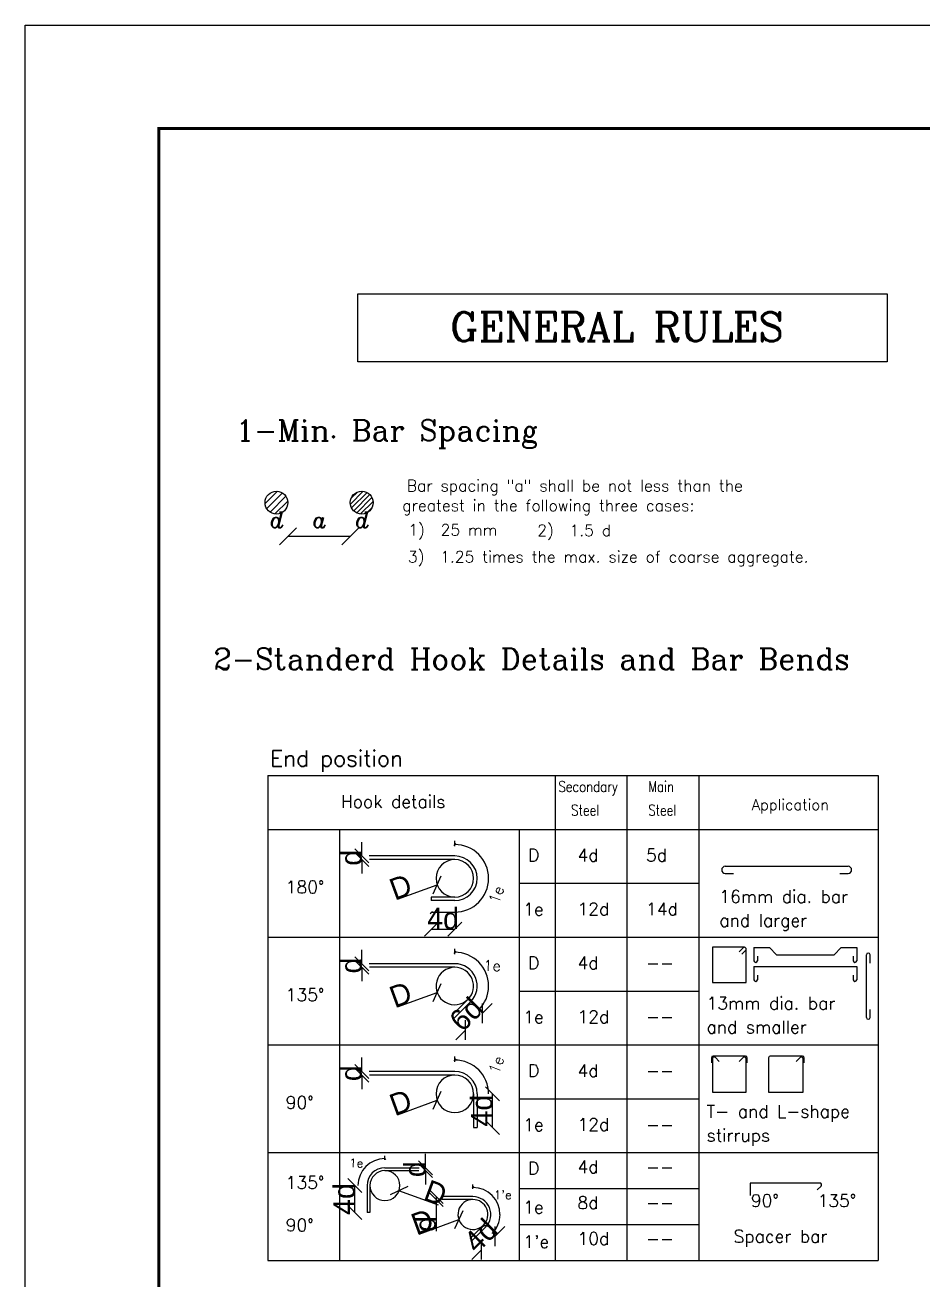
# Model space of a CAD drawing. Extents: x 166525 to 167198, y 178739 to 179747.
# Drawn here: x 167044.24 to 167054.76, y 179510.1 to 179524.79 of the extents above; entities that cross this region are included whole.
import ezdxf
from ezdxf.enums import TextEntityAlignment as Align

# ---------------------------------------------------------------- set-up
doc = ezdxf.new("R2010")
doc.units = 0
doc.header["$MEASUREMENT"] = 0
doc.linetypes.add('AUSGEZOGEN', pattern=[0])
doc.layers.get('0').update_dxf_attribs({"linetype": 'CONTINUOUS'})
doc.layers.get('DEFPOINTS').update_dxf_attribs({"linetype": 'CONTINUOUS'})
for name, color, linetype in [('1', 7, 'CONTINUOUS'), ('CL', 7, 'AUSGEZOGEN'), ('COVER', 7, 'CONTINUOUS'), ('DIMCEN', 4, 'CONTINUOUS'), ('HATCH', 40, 'CONTINUOUS'), ('MHATCH', 8, 'CONTINUOUS'), ('Steel', 2, 'CONTINUOUS'), ('TEXT', 7, 'CONTINUOUS')]:
    doc.layers.add(name, color=color, linetype=linetype)
doc.styles.add('ITALICC', font='italicc')
doc.styles.add('ROMANC', font='romanc', dxfattribs={"height": 30})
doc.styles.add('ROMANS', font='romans.shx')
doc.dimstyles.new('1', dxfattribs={"dimtxt": 0.18, "dimasz": 0, "dimexe": 0, "dimexo": 0, "dimgap": 0.1, "dimtad": 1, "dimlfac": 0.5, "dimzin": 0, "dimdsep": 46, "dimtxsty": 'ITALICC', "dimtsz": 0.1, "dimcen": 0, "dimse1": 1, "dimse2": 1, "dimclrd": 256, "dimclre": 256, "dimclrt": 6, "dimadec": 0, "dimazin": 0, "dimtfac": 5, "dimtix": 1, "dimtofl": 0, "dimtmove": 2, "dimatfit": 3, "dimfxl": 1, "dimtolj": 1, "dimtzin": 0, "dimarcsym": 0})
doc.dimstyles.new('mais 1-100 plan', dxfattribs={"dimtxt": 0.25, "dimasz": 0.1635, "dimexe": 0.18, "dimexo": 0.0625, "dimgap": 0, "dimtad": 1, "dimzin": 0, "dimdsep": 46, "dimtxsty": 'Standard', "dimblk": 'OBLIQUE', "dimcen": 0, "dimse1": 1, "dimse2": 1, "dimclrd": 8, "dimclrt": 4, "dimadec": 0, "dimazin": 0, "dimtfac": 1, "dimtix": 1, "dimtofl": 0, "dimtmove": 0, "dimatfit": 3, "dimldrblk": 'OBLIQUE', "dimfxl": 0.18, "dimtolj": 1, "dimtzin": 0, "dimarcsym": 0})

# ---------------------------------------------------------------- blocks, each defined once
blk = doc.blocks.new('*D1462')
at = {"layer": 'DEFPOINTS', "color": 0, "transparency": 16777216}
for p in [(167047.321, 179519.093), (167048.052, 179519.093), (167048.052, 179518.809)]:
    blk.add_point(p, dxfattribs=at)
at = {"layer": 'TEXT', "lineweight": -2, "transparency": 16777216}
for p, q in [((167047.221, 179518.709), (167047.421, 179518.909)), ((167047.321, 179518.809), (167048.052, 179518.809)), ((167047.952, 179518.709), (167048.152, 179518.909))]:
    blk.add_line(p, q, dxfattribs=at)
at = {"layer": 'TEXT', "color": 6, "transparency": 16777216, "insert": (167047.686, 179518.999), "char_height": 0.18, "attachment_point": 5, "style": 'ITALICC'}
blk.add_mtext('\\A1;{a}', dxfattribs=at)
blk = doc.blocks.new('*D1463')
at = {"layer": 'DEFPOINTS', "color": 0, "transparency": 16777216}
for p in [(167047.053, 179519.093), (167047.321, 179519.093), (167047.321, 179518.809)]:
    blk.add_point(p, dxfattribs=at)
at = {"layer": 'TEXT', "color": 6, "transparency": 16777216, "insert": (167047.187, 179518.999), "char_height": 0.18, "attachment_point": 5, "style": 'ITALICC'}
blk.add_mtext('\\A1;{d}', dxfattribs=at)
blk = doc.blocks.new('*D1464')
at = {"layer": 'DEFPOINTS', "color": 0, "transparency": 16777216}
for p in [(167048.052, 179519.093), (167048.319, 179519.093), (167048.319, 179518.809)]:
    blk.add_point(p, dxfattribs=at)
at = {"layer": 'TEXT', "color": 6, "transparency": 16777216, "insert": (167048.186, 179518.999), "char_height": 0.18, "attachment_point": 5, "style": 'ITALICC'}
blk.add_mtext('\\A1;{d}', dxfattribs=at)
blk = doc.blocks.new('_OBLIQUE')
at = {"color": 0, "linetype": 'ByBlock'}
blk.add_line((-0.5, -0.5), (0.5, 0.5), dxfattribs=at)
blk = doc.blocks.new('*D1465')
at = {"color": 8, "linetype": 'Continuous', "lineweight": -2, "transparency": 16777216}
blk.add_line((167048.105, 179510.89), (167048.105, 179511.205), dxfattribs=at)
at = {"layer": 'DEFPOINTS', "color": 0, "linetype": 'Continuous', "transparency": 16777216}
for p in [(167048.105, 179511.205), (167048.195, 179511.205), (167048.195, 179510.89)]:
    blk.add_point(p, dxfattribs=at)
at = {"color": 8, "linetype": 'Continuous', "lineweight": -2, "transparency": 16777216, "xscale": 0.1635000000000001, "yscale": 0.1635000000000001, "zscale": 0.1635000000000001}
for p, rotation in [((167048.105, 179511.205), 90), ((167048.105, 179510.89), 270)]:
    blk.add_blockref('_OBLIQUE', p, dxfattribs=dict(at, rotation=rotation))
at = {"color": 4, "linetype": 'Continuous', "transparency": 16777216, "insert": (167047.98, 179511.048), "char_height": 0.25, "attachment_point": 5, "rotation": 90}
blk.add_mtext('\\A1;{4d}', dxfattribs=at)
blk = doc.blocks.new('*D1466')
at = {"color": 8, "linetype": 'Continuous', "lineweight": -2, "transparency": 16777216}
blk.add_line((167049.086, 179510.975), (167048.622, 179511.145), dxfattribs=at)
at = {"layer": 'DEFPOINTS', "color": 0, "linetype": 'Continuous', "transparency": 16777216}
for p in [(167048.293, 179511.265), (167048.622, 179511.145)]:
    blk.add_point(p, dxfattribs=at)
at = {"color": 8, "linetype": 'Continuous', "lineweight": -2, "transparency": 16777216, "xscale": 0.1635000000000001, "yscale": 0.1635000000000001, "zscale": 0.1635000000000001, "rotation": 159.8860967614583}
blk.add_blockref('_OBLIQUE', (167048.622, 179511.145), dxfattribs=at)
at = {"color": 4, "linetype": 'Continuous', "transparency": 16777216, "insert": (167049.051, 179511.121), "char_height": 0.25, "attachment_point": 5, "rotation": 339.8861}
blk.add_mtext('\\A1;{D}', dxfattribs=at)
blk = doc.blocks.new('*D1467')
at = {"color": 8, "linetype": 'Continuous', "lineweight": -2, "transparency": 16777216}
for p, q in [((167048.187, 179513.803), (167048.187, 179513.967)), ((167048.187, 179513.761), (167048.187, 179513.598))]:
    blk.add_line(p, q, dxfattribs=at)
at = {"layer": 'DEFPOINTS', "color": 0, "linetype": 'Continuous', "transparency": 16777216}
for p in [(167048.187, 179513.761), (167048.272, 179513.803), (167048.278, 179513.761)]:
    blk.add_point(p, dxfattribs=at)
at = {"color": 8, "linetype": 'Continuous', "lineweight": -2, "transparency": 16777216, "xscale": 0.1635000000000001, "yscale": 0.1635000000000001, "zscale": 0.1635000000000001}
for p, rotation in [((167048.187, 179513.803), 270), ((167048.187, 179513.761), 90)]:
    blk.add_blockref('_OBLIQUE', p, dxfattribs=dict(at, rotation=rotation))
at = {"color": 4, "linetype": 'Continuous', "transparency": 16777216, "insert": (167048.062, 179513.782), "char_height": 0.25, "attachment_point": 5, "rotation": 90}
blk.add_mtext('\\A1;{d}', dxfattribs=at)
blk = doc.blocks.new('*D1468')
at = {"color": 8, "linetype": 'Continuous', "lineweight": -2, "transparency": 16777216}
for p, q in [((167048.187, 179512.542), (167048.187, 179512.705)), ((167048.187, 179512.499), (167048.187, 179512.336))]:
    blk.add_line(p, q, dxfattribs=at)
at = {"layer": 'DEFPOINTS', "color": 0, "linetype": 'Continuous', "transparency": 16777216}
for p in [(167048.187, 179512.499), (167048.272, 179512.542), (167048.278, 179512.499)]:
    blk.add_point(p, dxfattribs=at)
at = {"color": 8, "linetype": 'Continuous', "lineweight": -2, "transparency": 16777216, "xscale": 0.1635000000000001, "yscale": 0.1635000000000001, "zscale": 0.1635000000000001}
for p, rotation in [((167048.187, 179512.542), 270), ((167048.187, 179512.499), 90)]:
    blk.add_blockref('_OBLIQUE', p, dxfattribs=dict(at, rotation=rotation))
at = {"color": 4, "linetype": 'Continuous', "transparency": 16777216, "insert": (167048.062, 179512.521), "char_height": 0.25, "attachment_point": 5, "rotation": 90}
blk.add_mtext('\\A1;{d}', dxfattribs=at)
blk = doc.blocks.new('*D1469')
at = {"color": 8, "linetype": 'Continuous', "lineweight": -2, "transparency": 16777216}
for p, q in [((167048.187, 179515.065), (167048.187, 179515.228)), ((167048.187, 179515.023), (167048.187, 179514.859))]:
    blk.add_line(p, q, dxfattribs=at)
at = {"layer": 'DEFPOINTS', "color": 0, "linetype": 'Continuous', "transparency": 16777216}
for p in [(167048.187, 179515.023), (167048.272, 179515.065), (167048.278, 179515.023)]:
    blk.add_point(p, dxfattribs=at)
at = {"color": 8, "linetype": 'Continuous', "lineweight": -2, "transparency": 16777216, "xscale": 0.1635000000000001, "yscale": 0.1635000000000001, "zscale": 0.1635000000000001}
for p, rotation in [((167048.187, 179515.065), 270), ((167048.187, 179515.023), 90)]:
    blk.add_blockref('_OBLIQUE', p, dxfattribs=dict(at, rotation=rotation))
at = {"color": 4, "linetype": 'Continuous', "transparency": 16777216, "insert": (167048.062, 179515.044), "char_height": 0.25, "attachment_point": 5, "rotation": 90}
blk.add_mtext('\\A1;{d}', dxfattribs=at)
blk = doc.blocks.new('*D1472')
at = {"color": 8, "linetype": 'Continuous', "lineweight": -2, "transparency": 16777216}
blk.add_line((167049.716, 179511.887), (167049.716, 179512.28), dxfattribs=at)
at = {"layer": 'DEFPOINTS', "color": 0, "linetype": 'Continuous', "transparency": 16777216}
for p in [(167049.604, 179512.28), (167049.716, 179512.28), (167049.604, 179511.887)]:
    blk.add_point(p, dxfattribs=at)
at = {"color": 8, "linetype": 'Continuous', "lineweight": -2, "transparency": 16777216, "xscale": 0.1635000000000001, "yscale": 0.1635000000000001, "zscale": 0.1635000000000001}
for p, rotation in [((167049.716, 179512.28), 90), ((167049.716, 179511.887), 270)]:
    blk.add_blockref('_OBLIQUE', p, dxfattribs=dict(at, rotation=rotation))
at = {"color": 4, "linetype": 'Continuous', "transparency": 16777216, "insert": (167049.591, 179512.083), "char_height": 0.25, "attachment_point": 5, "rotation": 90}
blk.add_mtext('\\A1;{4d}', dxfattribs=at)
blk = doc.blocks.new('*D1473')
at = {"color": 8, "linetype": 'Continuous', "lineweight": -2, "transparency": 16777216}
for p, q in [((167049.744, 179510.61), (167049.86, 179510.726)), ((167049.589, 179510.455), (167049.473, 179510.339))]:
    blk.add_line(p, q, dxfattribs=at)
at = {"layer": 'DEFPOINTS', "color": 0, "linetype": 'Continuous', "transparency": 16777216}
for p in [(167049.667, 179510.688), (167049.512, 179510.532), (167049.589, 179510.455)]:
    blk.add_point(p, dxfattribs=at)
at = {"color": 8, "linetype": 'Continuous', "lineweight": -2, "transparency": 16777216, "xscale": 0.1635000000000001, "yscale": 0.1635000000000001, "zscale": 0.1635000000000001}
for p, rotation in [((167049.744, 179510.61), 225), ((167049.589, 179510.455), 45)]:
    blk.add_blockref('_OBLIQUE', p, dxfattribs=dict(at, rotation=rotation))
at = {"color": 4, "linetype": 'Continuous', "transparency": 16777216, "insert": (167049.578, 179510.621), "char_height": 0.25, "attachment_point": 5, "rotation": 45}
blk.add_mtext('\\A1;{4d}', dxfattribs=at)
blk = doc.blocks.new('*D1474')
at = {"color": 8, "linetype": 'Continuous', "lineweight": -2, "transparency": 16777216}
for p, q in [((167048.934, 179511.414), (167048.934, 179511.578)), ((167048.934, 179511.381), (167048.934, 179511.217))]:
    blk.add_line(p, q, dxfattribs=at)
at = {"layer": 'DEFPOINTS', "color": 0, "linetype": 'Continuous', "transparency": 16777216}
for p in [(167048.934, 179511.381), (167049.002, 179511.381), (167049.006, 179511.414)]:
    blk.add_point(p, dxfattribs=at)
at = {"color": 8, "linetype": 'Continuous', "lineweight": -2, "transparency": 16777216, "xscale": 0.1635000000000001, "yscale": 0.1635000000000001, "zscale": 0.1635000000000001}
for p, rotation in [((167048.934, 179511.414), 270), ((167048.934, 179511.381), 90)]:
    blk.add_blockref('_OBLIQUE', p, dxfattribs=dict(at, rotation=rotation))
at = {"color": 4, "linetype": 'Continuous', "transparency": 16777216, "insert": (167048.809, 179511.397), "char_height": 0.25, "attachment_point": 5, "rotation": 90}
blk.add_mtext('\\A1;{d}', dxfattribs=at)
blk = doc.blocks.new('*D1475')
at = {"color": 8, "linetype": 'Continuous', "lineweight": -2, "transparency": 16777216}
for p, q in [((167049.057, 179511.076), (167049.057, 179511.042)), ((167049.057, 179511.042), (167049.057, 179510.671))]:
    blk.add_line(p, q, dxfattribs=at)
at = {"layer": 'DEFPOINTS', "color": 0, "linetype": 'Continuous', "transparency": 16777216}
for p in [(167049.057, 179511.042), (167049.125, 179511.076), (167049.129, 179511.042)]:
    blk.add_point(p, dxfattribs=at)
at = {"color": 8, "linetype": 'Continuous', "lineweight": -2, "transparency": 16777216, "xscale": 0.1635000000000001, "yscale": 0.1635000000000001, "zscale": 0.1635000000000001}
for p, rotation in [((167049.057, 179511.076), 90), ((167049.057, 179511.042), 270)]:
    blk.add_blockref('_OBLIQUE', p, dxfattribs=dict(at, rotation=rotation))
at = {"color": 4, "linetype": 'Continuous', "transparency": 16777216, "insert": (167048.932, 179510.754), "char_height": 0.25, "attachment_point": 5, "rotation": 90}
blk.add_mtext('\\A1;{d}', dxfattribs=at)
blk = doc.blocks.new('*D1476')
at = {"color": 8, "linetype": 'Continuous', "lineweight": -2, "transparency": 16777216}
blk.add_line((167049.001, 179514.207), (167049.275, 179514.207), dxfattribs=at)
at = {"layer": 'DEFPOINTS', "color": 0, "linetype": 'Continuous', "transparency": 16777216}
for p in [(167049.001, 179514.319), (167049.275, 179514.319), (167049.275, 179514.207)]:
    blk.add_point(p, dxfattribs=at)
at = {"color": 8, "linetype": 'Continuous', "lineweight": -2, "transparency": 16777216, "xscale": 0.1635000000000001, "yscale": 0.1635000000000001, "zscale": 0.1635000000000001, "rotation": 180}
blk.add_blockref('_OBLIQUE', (167049.001, 179514.207), dxfattribs=at)
at = {"color": 8, "linetype": 'Continuous', "lineweight": -2, "transparency": 16777216, "xscale": 0.1635000000000001, "yscale": 0.1635000000000001, "zscale": 0.1635000000000001}
blk.add_blockref('_OBLIQUE', (167049.275, 179514.207), dxfattribs=at)
at = {"color": 4, "linetype": 'Continuous', "transparency": 16777216, "insert": (167049.138, 179514.332), "char_height": 0.25, "attachment_point": 5}
blk.add_mtext('\\A1;{4d}', dxfattribs=at)
blk = doc.blocks.new('*D1477')
at = {"color": 8, "linetype": 'Continuous', "lineweight": -2, "transparency": 16777216}
blk.add_line((167048.606, 179512.035), (167049.069, 179512.205), dxfattribs=at)
at = {"layer": 'DEFPOINTS', "color": 0, "linetype": 'Continuous', "transparency": 16777216}
for p in [(167049.481, 179512.356), (167049.069, 179512.205)]:
    blk.add_point(p, dxfattribs=at)
at = {"color": 8, "linetype": 'Continuous', "lineweight": -2, "transparency": 16777216, "xscale": 0.1635000000000001, "yscale": 0.1635000000000001, "zscale": 0.1635000000000001, "rotation": 20.11390323901913}
blk.add_blockref('_OBLIQUE', (167049.069, 179512.205), dxfattribs=at)
at = {"color": 4, "linetype": 'Continuous', "transparency": 16777216, "insert": (167048.641, 179512.181), "char_height": 0.25, "attachment_point": 5, "rotation": 20.1139}
blk.add_mtext('\\A1;{D}', dxfattribs=at)
blk = doc.blocks.new('*D1478')
at = {"color": 8, "linetype": 'Continuous', "lineweight": -2, "transparency": 16777216}
blk.add_line((167048.859, 179510.637), (167049.323, 179510.807), dxfattribs=at)
at = {"layer": 'DEFPOINTS', "color": 0, "linetype": 'Continuous', "transparency": 16777216}
for p in [(167049.653, 179510.927), (167049.323, 179510.807)]:
    blk.add_point(p, dxfattribs=at)
at = {"color": 8, "linetype": 'Continuous', "lineweight": -2, "transparency": 16777216, "xscale": 0.1635000000000001, "yscale": 0.1635000000000001, "zscale": 0.1635000000000001, "rotation": 20.11390324494983}
blk.add_blockref('_OBLIQUE', (167049.323, 179510.807), dxfattribs=at)
at = {"color": 4, "linetype": 'Continuous', "transparency": 16777216, "insert": (167048.895, 179510.783), "char_height": 0.25, "attachment_point": 5, "rotation": 20.1139}
blk.add_mtext('\\A1;{D}', dxfattribs=at)
blk = doc.blocks.new('*D1479')
at = {"color": 8, "linetype": 'Continuous', "lineweight": -2, "transparency": 16777216}
blk.add_line((167048.606, 179514.558), (167049.069, 179514.728), dxfattribs=at)
at = {"layer": 'DEFPOINTS', "color": 0, "linetype": 'Continuous', "transparency": 16777216}
for p in [(167049.481, 179514.879), (167049.069, 179514.728)]:
    blk.add_point(p, dxfattribs=at)
at = {"color": 8, "linetype": 'Continuous', "lineweight": -2, "transparency": 16777216, "xscale": 0.1635000000000001, "yscale": 0.1635000000000001, "zscale": 0.1635000000000001, "rotation": 20.1139032480667}
blk.add_blockref('_OBLIQUE', (167049.069, 179514.728), dxfattribs=at)
at = {"color": 4, "linetype": 'Continuous', "transparency": 16777216, "insert": (167048.641, 179514.704), "char_height": 0.25, "attachment_point": 5, "rotation": 20.1139}
blk.add_mtext('\\A1;{D}', dxfattribs=at)
blk = doc.blocks.new('*D1480')
at = {"color": 8, "linetype": 'Continuous', "lineweight": -2, "transparency": 16777216}
blk.add_line((167048.606, 179513.297), (167049.069, 179513.466), dxfattribs=at)
at = {"layer": 'DEFPOINTS', "color": 0, "linetype": 'Continuous', "transparency": 16777216}
for p in [(167049.481, 179513.617), (167049.069, 179513.466)]:
    blk.add_point(p, dxfattribs=at)
at = {"color": 8, "linetype": 'Continuous', "lineweight": -2, "transparency": 16777216, "xscale": 0.1635000000000001, "yscale": 0.1635000000000001, "zscale": 0.1635000000000001, "rotation": 20.11390324615694}
blk.add_blockref('_OBLIQUE', (167049.069, 179513.466), dxfattribs=at)
at = {"color": 4, "linetype": 'Continuous', "transparency": 16777216, "insert": (167048.641, 179513.443), "char_height": 0.25, "attachment_point": 5, "rotation": 20.1139}
blk.add_mtext('\\A1;{D}', dxfattribs=at)
blk = doc.blocks.new('*D1481')
at = {"color": 8, "linetype": 'Continuous', "lineweight": -2, "transparency": 16777216}
for p, q in [((167049.596, 179513.221), (167049.712, 179513.337)), ((167049.402, 179513.027), (167049.286, 179512.911))]:
    blk.add_line(p, q, dxfattribs=at)
at = {"layer": 'DEFPOINTS', "color": 0, "linetype": 'Continuous', "transparency": 16777216}
for p in [(167049.5, 179513.318), (167049.305, 179513.123), (167049.402, 179513.027)]:
    blk.add_point(p, dxfattribs=at)
at = {"color": 8, "linetype": 'Continuous', "lineweight": -2, "transparency": 16777216, "xscale": 0.1635000000000001, "yscale": 0.1635000000000001, "zscale": 0.1635000000000001}
for p, rotation in [((167049.596, 179513.221), 225), ((167049.402, 179513.027), 45)]:
    blk.add_blockref('_OBLIQUE', p, dxfattribs=dict(at, rotation=rotation))
at = {"color": 4, "linetype": 'Continuous', "transparency": 16777216, "insert": (167049.41, 179513.212), "char_height": 0.25, "attachment_point": 5, "rotation": 45}
blk.add_mtext('\\A1;{6d}', dxfattribs=at)

msp = doc.modelspace()

# ---------------------------------------------------------------- hatches: boundary and pattern name
at = {"layer": 'HATCH', "linetype": 'Continuous'}
h = msp.add_hatch(dxfattribs=at)
h.set_pattern_fill('ANSI31', color=256, scale=0.44557, style=0)
h.set_pattern_definition([(45, (166977.870394, 179491.83249), (-0.039383194, 0.039383194), [])])
h.paths.add_polyline_path([(167047.32063, 179519.20268, 1), (167047.05328, 179519.20268, 1)])
h = msp.add_hatch(dxfattribs=at)
h.set_pattern_fill('ANSI31', color=256, scale=0.334177, style=0)
h.set_pattern_definition([(45, (166977.870394, 179491.83249), (-0.029537396, 0.029537396), [])])
h.paths.add_polyline_path([(167048.31919, 179519.20268, 1), (167048.05185, 179519.20268, 1)])

# ---------------------------------------------------------------- linework, layer by layer
at = {"color": 9, "linetype": 'ByBlock'}
for p, q in [((167049.27547, 179515.17827), (167049.27547, 179515.24096)), ((167048.9879, 179514.39088), (167049.01313, 179514.41611)), ((167049.27547, 179514.4035), (167049.00052, 179514.4035)), ((167049.27547, 179513.91669), (167049.27547, 179513.97937)), ((167049.27547, 179512.6551), (167049.27547, 179512.71778)), ((167048.45747, 179511.50499), (167048.45747, 179511.55514)), ((167049.48782, 179511.16684), (167049.48782, 179511.21699))]:
    msp.add_line(p, q, dxfattribs=at)
for centre, radius, start, end in [((167049.27547, 179514.80329), 0.39561, 0, 90), ((167049.27547, 179514.80329), 0.39636, 270, 0), ((167049.27547, 179513.54171), 0.39561, 0, 90), ((167049.27547, 179513.54171), 0.39636, 315, 0), ((167048.45747, 179511.20501), 0.31649, 90, 180), ((167049.48782, 179510.86686), 0.31649, 0, 90), ((167049.48782, 179510.86686), 0.31709, 315, 0)]:
    msp.add_arc(centre, radius, start, end, dxfattribs=at)
at = {"layer": '1', "color": 7}
for p, q in [((167047.08546, 179516.00651), (167054.23445, 179516.00651)), ((167047.08546, 179516.00651), (167047.08546, 179510.32937)), ((167050.44969, 179516.00651), (167050.44969, 179510.32937)), ((167052.13181, 179516.00651), (167052.13181, 179510.32937)), ((167054.23445, 179516.00651), (167054.23445, 179510.32937)), ((167047.08546, 179515.37571), (167054.23445, 179515.37571)), ((167047.92652, 179515.37571), (167047.92652, 179510.32937)), ((167047.08546, 179514.11413), (167054.23445, 179514.11413)), ((167047.08546, 179512.85254), (167054.23445, 179512.85254)), ((167047.08546, 179511.59095), (167054.23445, 179511.59095)), ((167047.08546, 179510.32937), (167054.23445, 179510.32937))]:
    msp.add_line(p, q, dxfattribs=at)
at = {"layer": '1'}
for p, q in [((167051.29075, 179516.00651), (167051.29075, 179510.32937)), ((167050.02916, 179515.37571), (167050.02916, 179510.32937)), ((167049.27547, 179515.06472), (167048.27238, 179515.06472)), ((167049.27547, 179515.02266), (167048.2777, 179515.02266)), ((167052.44292, 179514.94368), (167053.88029, 179514.94368)), ((167052.44292, 179514.85958), (167052.53806, 179514.85958)), ((167053.78515, 179514.85958), (167053.88029, 179514.85958)), ((167049.27547, 179514.58392), (167049.00052, 179514.58392)), ((167049.00052, 179514.58392), (167049.00052, 179514.54187)), ((167049.27547, 179514.54187), (167049.00052, 179514.54187)), ((167052.65174, 179513.98948), (167052.60599, 179513.94374)), ((167052.68147, 179513.95975), (167052.63573, 179513.914)), ((167052.77825, 179513.99312), (167052.95965, 179513.99312)), ((167052.77825, 179513.99312), (167052.77825, 179513.8384)), ((167052.95965, 179513.99312), (167053.04376, 179513.90901)), ((167053.80071, 179513.99312), (167053.7166, 179513.90901)), ((167053.80071, 179513.99312), (167053.98211, 179513.99312)), ((167053.98211, 179513.99312), (167053.98211, 179513.8384)), ((167052.8203, 179513.89262), (167052.8203, 179513.8384)), ((167053.04376, 179513.90901), (167053.7166, 179513.90901)), ((167053.94006, 179513.89262), (167053.94006, 179513.8384)), ((167054.09607, 179513.17398), (167054.09607, 179513.90647)), ((167054.13812, 179513.81133), (167054.13812, 179513.90647)), ((167049.27547, 179513.80313), (167048.27238, 179513.80313)), ((167049.27547, 179513.76108), (167048.2777, 179513.76108)), ((167052.77825, 179513.77081), (167053.98211, 179513.77081)), ((167052.77825, 179513.77081), (167052.77825, 179513.6161)), ((167052.8203, 179513.67032), (167052.8203, 179513.6161)), ((167053.94006, 179513.67032), (167053.94006, 179513.6161)), ((167053.98211, 179513.77081), (167053.98211, 179513.6161)), ((167049.43059, 179513.38659), (167049.23617, 179513.19217)), ((167049.46033, 179513.35685), (167049.2659, 179513.16243)), ((167054.13812, 179513.17398), (167054.13812, 179513.26912)), ((167049.23617, 179513.19217), (167049.2659, 179513.16243)), ((167052.28074, 179512.70139), (167052.28074, 179512.64251)), ((167052.29121, 179512.68856), (167052.29121, 179512.29751)), ((167052.67918, 179512.72242), (167052.30176, 179512.72242)), ((167052.3271, 179512.70343), (167052.37285, 179512.65769)), ((167052.65174, 179512.70343), (167052.60599, 179512.65769)), ((167052.68763, 179512.29751), (167052.68763, 179512.68856)), ((167052.7002, 179512.64251), (167052.7002, 179512.70139)), ((167052.94895, 179512.70139), (167052.94895, 179512.29751)), ((167053.34739, 179512.72242), (167052.96998, 179512.72242)), ((167053.31995, 179512.70343), (167053.27421, 179512.65769)), ((167053.35585, 179512.29751), (167053.35585, 179512.68856)), ((167053.36842, 179512.64251), (167053.36842, 179512.70139)), ((167049.27547, 179512.54154), (167048.27238, 179512.54154)), ((167049.27547, 179512.49949), (167048.2777, 179512.49949)), ((167049.49484, 179512.28012), (167049.49484, 179511.88671)), ((167049.53689, 179512.28012), (167049.53689, 179511.88671)), ((167052.29121, 179512.29751), (167052.68763, 179512.29751)), ((167052.94895, 179512.29751), (167053.35585, 179512.29751)), ((167049.49484, 179511.88671), (167049.53689, 179511.88671)), ((167048.45747, 179511.41414), (167048.8595, 179511.41414)), ((167048.45747, 179511.3805), (167048.85525, 179511.3805)), ((167048.24833, 179511.20501), (167048.24833, 179510.89028)), ((167048.28198, 179511.20501), (167048.28198, 179510.89028)), ((167053.55071, 179511.23559), (167052.73518, 179511.23559)), ((167052.73518, 179511.23559), (167052.73518, 179511.08985)), ((167053.56558, 179511.19969), (167053.51983, 179511.15395)), ((167049.48782, 179511.076), (167049.12486, 179511.076)), ((167049.48782, 179511.04236), (167049.12911, 179511.04236)), ((167048.28198, 179510.89028), (167048.24833, 179510.89028)), ((167049.61192, 179510.74277), (167049.45638, 179510.58723)), ((167049.45638, 179510.58723), (167049.48017, 179510.56344)), ((167049.63571, 179510.71898), (167049.48017, 179510.56344))]:
    msp.add_line(p, q, dxfattribs=at)
at = {"layer": '1', "color": 2}
for p, q in [((167050.02916, 179514.74492), (167052.13181, 179514.74492)), ((167050.02916, 179513.48333), (167052.13181, 179513.48333)), ((167050.02916, 179512.22175), (167052.13181, 179512.22175)), ((167050.02916, 179511.17042), (167052.13181, 179511.17042)), ((167050.02916, 179510.7499), (167052.13181, 179510.7499))]:
    msp.add_line(p, q, dxfattribs=at)
at = {"layer": '1'}
for points in [[(167052.6666, 179513.99564), (167052.29121, 179513.99564)], [(167052.29121, 179513.99564), (167052.29121, 179513.58356), (167052.68763, 179513.58356), (167052.68763, 179513.97462)]]:
    msp.add_lwpolyline(points, dxfattribs=at)
at = {"layer": '1', "color": 9}
for centre, radius, start, end in [((167049.27547, 179514.80329), 0.21937, 90, 270), ((167048.45747, 179511.20501), 0.1755, 180, 90), ((167049.48782, 179510.86686), 0.1755, 90, 315)]:
    msp.add_arc(centre, radius, start, end, dxfattribs=at)
at = {"layer": '1'}
for centre, radius, start, end in [((167049.27547, 179514.80329), 0.26142, 270, 90), ((167049.27547, 179514.80329), 0.21937, 270, 90), ((167052.44292, 179514.90163), 0.04205, 90, 270), ((167053.88029, 179514.90163), 0.04205, 270, 90), ((167052.6666, 179513.97462), 0.02103, 315, 135), ((167052.79928, 179513.8384), 0.02103, 180, 0), ((167053.96108, 179513.8384), 0.02103, 180, 0), ((167054.1171, 179513.90647), 0.02103, 0, 180), ((167049.27547, 179513.54171), 0.26142, 315, 90), ((167049.27547, 179513.54171), 0.21937, 315, 90), ((167052.79928, 179513.6161), 0.02103, 180, 0), ((167053.96108, 179513.6161), 0.02103, 180, 0), ((167054.1171, 179513.17398), 0.02103, 180, 0), ((167052.30176, 179512.70139), 0.02103, 90, 180), ((167052.31223, 179512.68856), 0.02103, 45, 180), ((167052.6666, 179512.68856), 0.02103, 0, 135), ((167052.67918, 179512.70139), 0.02103, 0, 90), ((167052.96998, 179512.70139), 0.02103, 90, 180), ((167053.33482, 179512.68856), 0.02103, 0, 135), ((167053.34739, 179512.70139), 0.02103, 0, 90), ((167049.27547, 179512.28012), 0.26142, 0, 90), ((167049.27547, 179512.28012), 0.21937, 0, 90), ((167048.45747, 179511.20501), 0.20914, 90, 180), ((167048.45747, 179511.20501), 0.1755, 90, 180), ((167053.55071, 179511.21456), 0.02103, 315, 90), ((167049.48782, 179510.86686), 0.20914, 315, 90), ((167049.48782, 179510.86686), 0.1755, 315, 90)]:
    msp.add_arc(centre, radius, start, end, dxfattribs=at)
at = {"layer": 'COVER', "flags": 128}
msp.add_lwpolyline([(167044.24362, 179524.7939), (167104.16487, 179524.7939), (167104.16487, 179482.4714), (167044.24362, 179482.4714)], close=True, dxfattribs=at)
at = {"layer": 'DEFPOINTS', "color": 0, "linetype": 'ByBlock'}
for p in [(167049.27547, 179515.17827), (167049.27547, 179515.17827), (167049.61808, 179515.0011), (167049.00052, 179514.4035), (167049.47365, 179514.46004), (167049.27547, 179513.91669), (167049.27547, 179513.91669), (167049.27547, 179512.6551), (167049.27547, 179512.6551), (167048.45747, 179511.50499), (167048.45747, 179511.50499), (167049.48782, 179511.16684), (167049.48782, 179511.16684)]:
    msp.add_point(p, dxfattribs=at)
at = {"layer": 'DIMCEN'}
for centre, radius, start, end in [((167049.27547, 179513.54171), 0.21937, 90, 315), ((167049.27547, 179512.28012), 0.39561, 0, 90), ((167049.27547, 179512.28012), 0.21937, 90, 0)]:
    msp.add_arc(centre, radius, start, end, dxfattribs=at)
at = {"layer": 'MHATCH', "const_width": 0.03562, "flags": 128}
msp.add_lwpolyline([(167045.81112, 179523.58265), (167102.59737, 179523.58265), (167102.59737, 179483.68265), (167045.81112, 179483.68265)], close=True, dxfattribs=at)
at = {"layer": 'MHATCH'}
msp.add_lwpolyline([(167046.16737, 179523.58265), (167102.59737, 179523.58265), (167102.59737, 179483.68265)], dxfattribs=at)
at = {"layer": 'Steel'}
msp.add_lwpolyline([(167048.13954, 179521.64774), (167054.33822, 179521.64774), (167054.33822, 179520.85255), (167048.13954, 179520.85255)], close=True, dxfattribs=at)
at = {"layer": 'TEXT'}
for centre in [(167047.18695, 179519.20268), (167048.18552, 179519.20268)]:
    msp.add_circle(centre, 0.13367, dxfattribs=at)

# ---------------------------------------------------------------- block references
at = {"color": 9, "linetype": 'ByBlock', "rotation": 180}
for p, xscale, yscale, zscale in [((167049.27547, 179515.19891), 0.02523173688678071, 0.02523173688678071, 0.02523173688678071), ((167049.27547, 179513.93732), 0.02523173688678071, 0.02523173688678071, 0.02523173688678071), ((167049.27547, 179512.67573), 0.02523173688678071, 0.02523173688678071, 0.02523173688678071), ((167048.45747, 179511.5215), -0.02018538949778304, 0.02018538949778304, 0.02018538950703455), ((167049.48782, 179511.18335), 0.02018538949778304, 0.02018538949778304, 0.02018538949778304)]:
    msp.add_blockref('_OBLIQUE', p, dxfattribs=dict(at, xscale=xscale, yscale=yscale, zscale=zscale))

# ---------------------------------------------------------------- texts
at = {"color": 2, "linetype": 'ByBlock', "attachment_point": 5, "style": 'ROMANS'}
for insert, char_height, rotation in [((167049.76193, 179514.61312), 0.126159, 68.647933), ((167049.71148, 179513.78059), 0.126159, 358.832158), ((167049.76193, 179512.62042), 0.126159, 68.647933), ((167048.12203, 179511.4692), 0.100927, 358.832158)]:
    msp.add_mtext('{1e}', dxfattribs=dict(at, insert=insert, char_height=char_height, rotation=rotation))
at = {"color": 2, "linetype": 'ByBlock', "insert": (167049.83663, 179511.09637), "char_height": 0.100927, "attachment_point": 5, "style": 'ROMANS'}
msp.add_mtext("{1'e}", dxfattribs=at)
at = {"layer": 'CL', "color": 7, "style": 'ROMANC'}
msp.add_text('GENERAL RULES', height=0.3384903, dxfattribs=at).set_placement((167051.17206, 179521.26131), align=Align.MIDDLE)
for s, p in [('1-Min. Bar Spacing', (167046.7124, 179519.92421)), ('2-Standerd Hook Details and Bar Bends', (167046.45045, 179517.24946))]:
    msp.add_text(s, height=0.2468158, dxfattribs=at).set_placement(p)
at = {"layer": 'TEXT', "style": 'ROMANS'}
for s, height, p in [('Bar spacing "a" shall be not less than the', 0.133671, (167048.71261, 179519.33399)), ('greatest in the following three cases:', 0.133671, (167048.66022, 179519.10155)), ('1)  25 mm', 0.133671, (167048.73099, 179518.81595)), ('2)  1.5 d', 0.133671, (167050.24044, 179518.80978)), ('3)  1.25 times the max. size of coarse aggregate.', 0.133671, (167048.72557, 179518.50126)), ('End position', 0.1871394, (167047.11311, 179516.11351)), ('Hook details', 0.1471851, (167047.94211, 179515.62832)), ('Application', 0.1261587, (167052.7536, 179515.60256)), ('D', 0.14719, (167050.13276, 179515.00091)), ('4d', 0.147185, (167050.71144, 179515.00091)), ('5d', 0.147185, (167051.51412, 179515.00091)), ('180%%D', 0.147185, (167047.29535, 179514.62814)), ('16mm dia. bar', 0.1471851, (167052.37281, 179514.51631)), ('1e', 0.147185, (167050.07675, 179514.3672)), ('12d', 0.147185, (167050.71144, 179514.37011)), ('14d', 0.147185, (167051.51412, 179514.37011)), ('and larger', 0.147185, (167052.37281, 179514.23673)), ('D', 0.14719, (167050.13276, 179513.73932)), ('4d', 0.147185, (167050.71144, 179513.73932)), ('--', 0.147185, (167051.51412, 179513.73932)), ('135%%D', 0.147185, (167047.29535, 179513.36655)), ('13mm dia. bar', 0.1471851, (167052.22347, 179513.26753)), ('1e', 0.147185, (167050.07675, 179513.10561)), ('12d', 0.147185, (167050.71144, 179513.10853)), ('--', 0.147185, (167051.51412, 179513.10853)), ('and smaller', 0.1471851, (167052.22347, 179512.98795)), ('D', 0.14719, (167050.13276, 179512.47773)), ('4d', 0.147185, (167050.71144, 179512.47773)), ('--', 0.147185, (167051.51412, 179512.47773)), ('90%%D', 0.147185, (167047.29535, 179512.10496)), ('T- and L-shape', 0.1471851, (167052.22347, 179512.00011)), ('1e', 0.147185, (167050.07675, 179511.84402)), ('12d', 0.147185, (167050.71144, 179511.84694)), ('--', 0.147185, (167051.51412, 179511.84694)), ('stirrups', 0.147185, (167052.22347, 179511.72054)), ('D', 0.14719, (167050.13276, 179511.33486)), ('4d', 0.147185, (167050.71144, 179511.35186)), ('135%%D', 0.147185, (167047.29535, 179511.16721)), ('--', 0.147185, (167051.51412, 179511.35186)), ('1e', 0.147185, (167050.07675, 179510.87886)), ('8d', 0.147185, (167050.71144, 179510.93133)), ('90%%d', 0.147185, (167052.74299, 179510.95512)), ('135%%d', 0.147185, (167053.52225, 179510.95512)), ('--', 0.147185, (167051.51412, 179510.93133)), ('90%%D', 0.147185, (167047.29535, 179510.6698)), ("1'e", 0.147185, (167050.07675, 179510.47498)), ('10d', 0.147185, (167050.71144, 179510.5108)), ('--', 0.147185, (167051.51412, 179510.5108)), ('Spacer bar', 0.147185, (167052.54025, 179510.53762))]:
    msp.add_text(s, height=height, dxfattribs=at).set_placement(p)
at = {"layer": 'TEXT', "style": 'ROMANS', "width": 0.8}
for s, p in [('Secondary', (167050.4891, 179515.81513)), ('Main', (167051.5407, 179515.81513)), ('Steel', (167050.63749, 179515.53814)), ('Steel', (167051.5407, 179515.53814))]:
    msp.add_text(s, height=0.126159, dxfattribs=at).set_placement(p)

# ---------------------------------------------------------------- dimensions: what is measured, and where the dimension line sits
at = {"color": 2, "linetype": 'Continuous'}
for base, p1, p2, angle, picture, middle in [((167048.18734, 179515.02266), (167048.27238, 179515.06472), (167048.2777, 179515.02266), 90, '*D1469', (167048.06234, 179515.04369)), ((167048.18734, 179513.76108), (167048.27238, 179513.80313), (167048.2777, 179513.76108), 90, '*D1467', (167048.06234, 179513.7821)), ((167048.18734, 179512.49949), (167048.27238, 179512.54154), (167048.2777, 179512.49949), 90, '*D1468', (167048.06234, 179512.52052)), ((167048.93412, 179511.3805), (167049.006, 179511.41414), (167049.00175, 179511.3805), 270, '*D1474', (167048.80912, 179511.39732))]:
    dim = msp.add_linear_dim(base=base, p1=p1, p2=p2, angle=angle, text='{d}', dimstyle='mais 1-100 plan', override={"dimfxlon": 1, "dimarcsym": 1}, dxfattribs=at)
    dim.commit()
    dim.dimension.update_dxf_attribs({"geometry": picture, "text_midpoint": middle})
for p1, p2, picture, middle in [((167049.48146, 179514.87873), (167049.06948, 179514.72786), '*D1479', (167048.64119, 179514.70412)), ((167049.48146, 179513.61715), (167049.06948, 179513.46627), '*D1480', (167048.64119, 179513.44254)), ((167049.48146, 179512.35556), (167049.06948, 179512.20468), '*D1477', (167048.64119, 179512.18095)), ((167048.29268, 179511.26536), (167048.62226, 179511.14466), '*D1466', (167049.05056, 179511.12092)), ((167049.65262, 179510.92721), (167049.32303, 179510.80651), '*D1478', (167048.89474, 179510.78278))]:
    dim = msp.add_diameter_dim_2p(p1=p1, p2=p2, text='{D}', dimstyle='mais 1-100 plan', override={"dimfxlon": 1, "dimarcsym": 1}, dxfattribs=at)
    dim.commit()
    dim.dimension.update_dxf_attribs({"geometry": picture, "text_midpoint": middle})
dim = msp.add_linear_dim(base=(167049.27547, 179514.20715), p1=(167049.00052, 179514.31899), p2=(167049.27547, 179514.31899), text='{4d}', dimstyle='mais 1-100 plan', override={"dimfxlon": 1, "dimarcsym": 1}, dxfattribs=at)
dim.commit()
dim.dimension.update_dxf_attribs({"geometry": '*D1476', "text_midpoint": (167049.13799, 179514.20715), "dimtype": 160})
for p1, p2, distance, text, picture, middle in [((167049.49965, 179513.31753), (167049.30522, 179513.12311), 0.13626, '{6d}', '*D1481', (167049.4104, 179513.21236)), ((167049.66717, 179510.68752), (167049.51163, 179510.53198), 0.10901, '{4d}', '*D1473', (167049.57809, 179510.62106))]:
    dim = msp.add_aligned_dim(p1=p1, p2=p2, distance=distance, text=text, dimstyle='mais 1-100 plan', override={"dimfxlon": 1, "dimarcsym": 1}, dxfattribs=at)
    dim.commit()
    dim.dimension.update_dxf_attribs({"geometry": picture, "text_midpoint": middle})
for base, p1, p2, angle, text, picture, middle in [((167049.71579, 179512.28012), (167049.60395, 179511.88671), (167049.60395, 179512.28012), 90, '{4d}', '*D1472', (167049.71579, 179512.08342)), ((167048.10522, 179511.20501), (167048.19469, 179510.89028), (167048.19469, 179511.20501), 270, '{4d}', '*D1465', (167048.10522, 179511.04764)), ((167049.05683, 179511.04236), (167049.12486, 179511.076), (167049.12911, 179511.04236), 90, '{d}', '*D1475', (167049.05683, 179510.75386))]:
    dim = msp.add_linear_dim(base=base, p1=p1, p2=p2, angle=angle, text=text, dimstyle='mais 1-100 plan', override={"dimfxlon": 1, "dimarcsym": 1}, dxfattribs=at)
    dim.commit()
    dim.dimension.update_dxf_attribs({"geometry": picture, "text_midpoint": middle, "dimtype": 160})
at = {"layer": 'TEXT'}
for base, p1, p2, text, picture, middle in [((167047.32063, 179518.80869), (167047.05328, 179519.09272), (167047.32063, 179519.09272), '{d}', '*D1463', (167047.18695, 179518.99869)), ((167048.05185, 179518.80869), (167047.32063, 179519.09272), (167048.05185, 179519.09272), '{a}', '*D1462', (167047.68624, 179518.99869)), ((167048.31919, 179518.80869), (167048.05185, 179519.09272), (167048.31919, 179519.09272), '{d}', '*D1464', (167048.18552, 179518.99869))]:
    dim = msp.add_linear_dim(base=base, p1=p1, p2=p2, text=text, dimstyle='1', dxfattribs=at)
    dim.commit()
    dim.dimension.update_dxf_attribs({"geometry": picture, "text_midpoint": middle})

doc.saveas('drawing.dxf')
